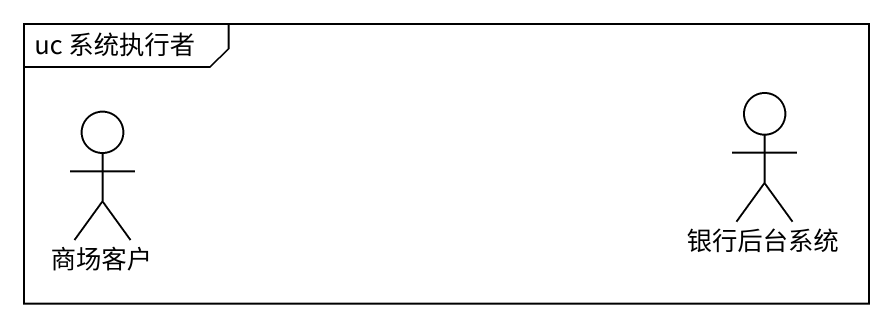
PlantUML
@startuml
mainframe uc 系统执行者
actor 商场客户
actor 银行后台系统
@enduml
